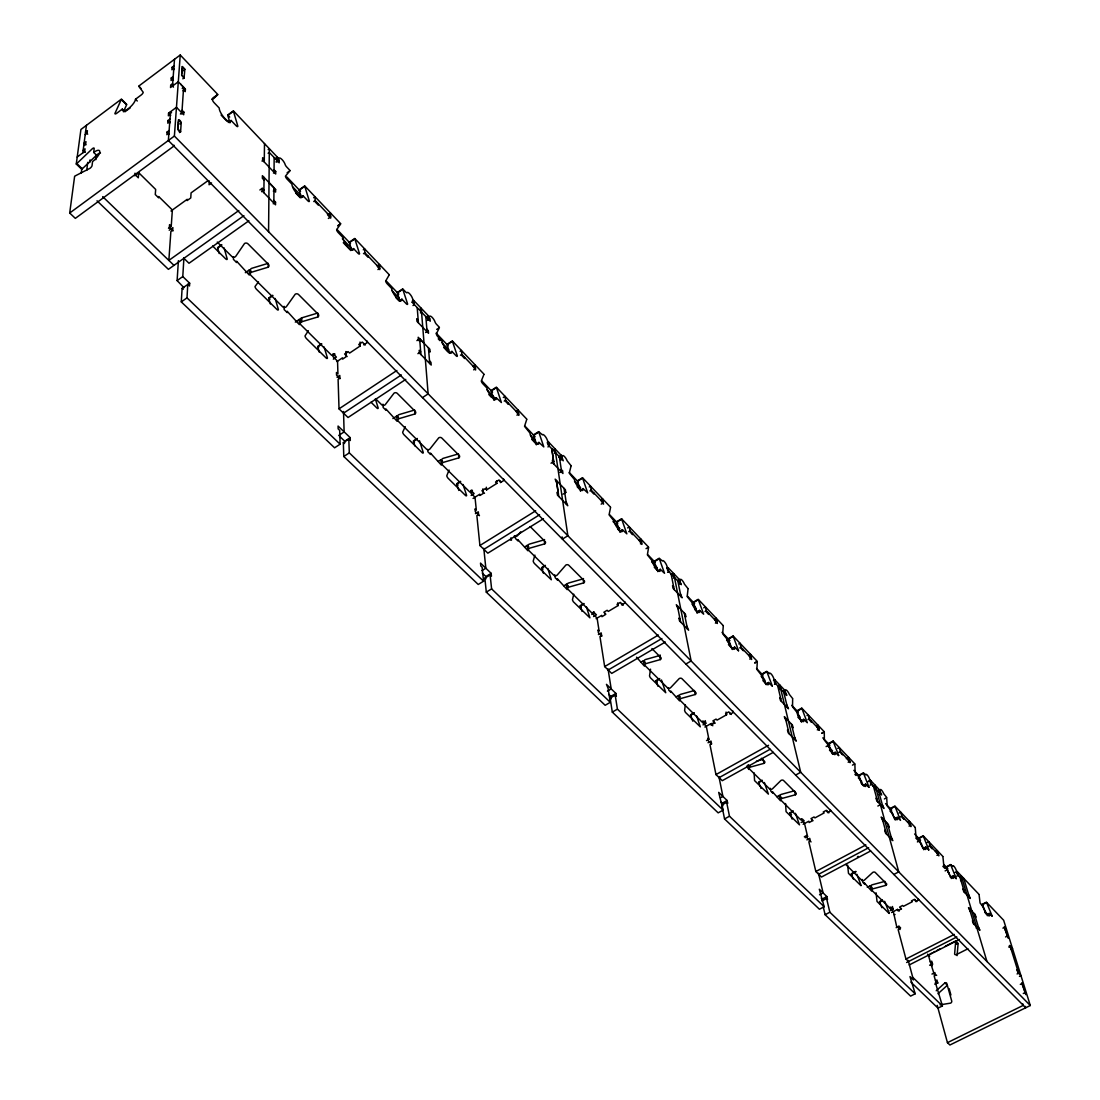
<?xml version="1.0" encoding="UTF-8"?>
<svg xmlns="http://www.w3.org/2000/svg" width="1100" height="1100" viewBox="0 0 1100 1100"><rect width="100%" height="100%" fill="white"/><g stroke="black" fill="none" stroke-linecap="round" stroke-linejoin="round"><path stroke-width="1.5" d="M290.001 170.445L286.646 166.911A2.502 0.797 54.4 0 1 285.134 164.491A5.033 1.595 54.3 0 0 282.109 159.651A5.033 1.595 54.3 0 0 279.084 158.139A2.516 0.797 54.3 0 1 277.571 157.369L279.166 160.311L279.166 162.814L269.28 152.446L268.125 153.271M229.708 117.054L227.741 114.991L233.393 110.853L277.406 157.19L277.379 160.944L275.976 161.947M273.859 203.087L273.955 187.756L269.046 182.572M274.051 172.287L274.147 157.547M273.873 200.434L275.536 202.153L275.522 204.806L262.185 190.974L262.226 188.32L259.903 189.984M264.028 180.001L262.364 178.282L262.391 175.684L275.605 189.461L275.591 192.074L273.941 190.355M274.065 169.744L275.701 171.449L275.688 173.993L262.611 160.256L262.639 157.726L264.289 159.445L262.02 161.067M333.314 359.164L336.394 357.087L333.465 354.186L331.705 355.369L300.822 324.789A2.324 1.925 3.3 0 1 301.757 321.764L317.9 316.938A2.337 1.939 2.8 0 0 318.189 314.215L298.526 294.511A2.351 1.966 4 0 0 295.212 294.222L286.44 306.57A2.351 1.952 4.4 0 1 282.631 306.776L250.841 275.303A2.393 1.994 6.4 0 1 251.749 272.154L268.194 267.176L268.235 263.312L251.817 268.29A2.379 1.994 6.5 0 0 250.924 271.425M263.863 192.706L264.069 177.416M264.261 161.989L264.495 143.536M245.327 272.69L249.356 269.871L249.246 275.041L236.624 261.222L236.583 262.515L233.406 259.353L233.475 256.781M1025.984 994.428L1021.982 983.07M792.66 698.816L792.523 706.791L796.771 712.085A6.724 1.788 60.6 0 0 801.391 720.404A6.724 1.788 60.6 0 0 803.701 719.331L807.304 722.727L801.817 708.331M1021.763 983.18L1025.791 994.579M785.565 803.536L786.074 811.649L799.494 824.849L795.438 813.312M182.215 66.77L184.827 69.314L182.311 66.536L181.651 75.213L184.058 78.045L184.841 69.424L183.04 70.854M1008.301 937.846L1004.245 927.107M934.697 974.93L936.678 975.301M209.261 180.95L209.083 184.731L211.544 182.958M869.014 787.174L863.5 773.231L858.825 775.816L862.551 784.987M754.119 772.888L754.572 780.601L768.391 794.117L764.349 782.499M189.667 283.195L182.119 288.324L181.28 301.895L334.579 447.81L340.106 444.18L187 297.866L187.784 284.322L189.502 285.972L189.667 283.195L182.779 276.567L183.934 257.716M928.881 849.901L923.326 836.165L918.747 838.599L922.157 846.808M183.975 287.705L177.114 280.582L178.393 260.673M182.064 110.289L183.865 112.131L183.686 114.744L176.468 107.319L168.561 113.162L168.369 115.775L170.335 114.317M172.672 83.559L170.734 85.002L170.541 87.519L178.31 81.744L185.405 89.114L185.226 91.63L183.466 89.787M178.049 126.156L177.98 127.256M178.214 123.942L178.131 125.042M178.365 121.729L178.282 122.829M181.816 72.421L181.748 73.453M181.968 70.359L181.899 71.39M182.105 68.31L182.036 69.328M177.856 128.934L180.606 131.725A2.09 0.701 53.1 0 1 179.149 131.326A2.09 0.701 53.1 0 1 177.856 128.92L178.475 120.079A2.076 0.701 53.2 0 1 179.905 120.478A2.076 0.701 53.2 0 1 181.197 122.87L180.606 131.725L179.479 132.55M168.493 228.278L171.229 226.311L172.37 210.004L158.73 196.556L158.634 197.835L155.265 194.521L155.678 189.447L138.765 172.755L134.681 175.752M937.227 1005.372L947.444 1042.662L949.919 1045L1030.301 1005.51L174.391 136.056L180.235 55L138.82 86.047L140.965 88.495M173.951 145.186L173.882 146.094L75.336 218.364L69.699 213.029L74.635 176.261A2.571 0.88 -45.6 0 1 75.171 175.917L89.98 168.314A2.571 0.894 -45.5 0 0 92.056 165.578L92.551 161.604A8.965 3.094 -45.4 0 0 99.77 152.075A8.965 3.094 -45.4 0 0 93.692 152.419L94.174 148.514A2.544 0.866 -45.3 0 0 92.441 148.624L76.821 163.57A2.544 0.866 -45.5 0 1 76.271 164.024L81.73 169.304A2.53 0.88 -45.5 0 0 82.28 168.85L96.896 154.866M174.515 59.29L172.48 86.075L173.484 87.12M169.111 130.542L167.118 132.014L166.897 134.695L168.905 133.224M169.978 119.047L167.998 120.519L167.791 123.159L169.785 121.688M173.209 76.56L171.27 78.004L171.091 80.492L173.016 79.049M174.02 65.862L172.109 67.306L171.916 69.754L173.828 68.324M772.296 685.946L766.865 671.701L762.011 674.506L765.71 683.925M957.096 955.611L958.086 943.8L955.694 941.394L954.621 954.003A1.691 1.306 -44.9 0 0 956.464 954.58L967.904 948.791M723.291 625.941L722.673 633.696L727.196 639.306A6.957 1.925 59.9 0 0 731.954 647.9A6.957 1.925 59.9 0 0 734.649 647.102L738.457 650.815M138.765 172.755L138.297 177.801L134.874 174.433L134.998 173.167M956.299 878.556L950.661 864.765M930.944 964.122L934.477 975.067M685.3 704.715L684.612 710.6L685.424 712.36L700.301 726.852L696.616 715.921M861.121 885.5L856.859 874.253M95.851 159.679L96.415 155.086L93.692 152.419M86.708 170.404L87.725 162.36M89.733 162.498L90.062 159.899M688.05 588.913L687.17 596.544L691.831 602.319A7.081 2.007 59.5 0 0 696.671 611.064A7.081 2.007 59.5 0 0 699.559 610.404L703.643 614.199L698.335 599.692L693.371 602.663L697.001 612.232M81.249 172.975L81.881 168.149M992.145 916.025L986.562 902.536L982.121 904.846L984.844 911.268M82.83 152.873L86.433 125.317M76.271 164.024L80.919 129.47L121.426 99.096L126.706 104.431M650.54 669.171L649.523 675.95L650.265 677.627L665.748 692.739L662.104 681.739M889.281 913.344L884.689 901.34M648.587 547.442L647.377 554.854L652.217 560.904A7.232 2.09 59.1 0 0 657.14 569.8A7.232 2.09 59.1 0 0 660.261 569.305L664.524 573.293L659.23 558.498M738.581 650.719L733.15 636.171M610.555 507.499L609.07 514.827L614.048 520.974A7.37 2.159 58.7 0 0 619.039 530.021A7.37 2.159 58.7 0 0 622.394 529.705L626.849 533.844L621.61 518.966M573.746 594.192L572.44 599.83L573.251 601.659L589.902 617.842L586.369 606.705M571.065 466.001L569.25 473.165L574.406 479.504A7.521 2.241 58.2 0 0 579.48 488.716A7.521 2.241 58.2 0 0 583.069 488.579L587.702 492.91L582.601 478.101L577.445 481.346L580.663 490.243M534.889 555.115L533.211 561.096A2.09 0.688 58.4 0 0 534.614 563.668L551.32 579.769L547.855 568.535M526.749 419.43L524.521 426.305L529.884 432.946A7.7 2.337 57.7 0 0 535.054 442.324A7.7 2.337 57.7 0 0 538.931 442.406L543.812 446.916L538.766 432.053L533.541 435.408L536.388 443.479M838.695 755.494L833.126 741.194M449.061 470.058L446.793 475.764A2.173 0.743 57.2 0 0 448.25 478.418L465.41 495.371A2.159 0.743 57.5 0 0 466.592 495.316L463.059 484.522M483.931 374.454L481.319 380.985A2.255 0.701 57 0 0 482.817 383.721L486.888 387.97A7.879 2.42 57.1 0 0 492.126 397.526A7.879 2.42 57.1 0 0 496.293 397.815L501.394 402.545L496.444 387.585L491.164 391.036L494.271 400.07M123.434 111.801L126.596 104.844L121.302 99.509L114.922 113.465A2.516 0.853 -45 0 0 116.655 113.314L122.292 109.093A8.855 3.011 -44.9 0 0 128.453 108.556A8.855 3.011 -44.9 0 0 135.52 99.22L141.199 94.971A2.53 0.866 -44.7 0 0 143.22 92.304L138.861 86.336M405.254 426.635L402.669 432.204A2.228 0.77 56.6 0 0 404.14 434.899L422.001 452.526A2.214 0.756 56.9 0 0 423.266 452.526L419.499 440.756M389.166 274.986L385.674 280.995A2.379 0.756 55.8 0 0 387.228 283.841L391.655 288.461A8.305 2.612 55.9 0 0 397.086 298.389A8.305 2.612 55.9 0 0 401.899 299.186L406.271 303.751A2.365 0.743 56 0 0 407.619 303.971L402.793 289.3L397.361 292.971L400.056 301.207M308.357 330.701L305.03 335.885A2.351 0.839 55.2 0 0 306.556 338.69L325.985 357.857A2.324 0.825 55.5 0 0 327.429 357.995L324.115 346.968M258.459 281.916L255.021 286.509A2.42 0.866 54.4 0 0 256.575 289.369L276.829 309.347A2.393 0.853 54.8 0 0 278.382 309.567L275.165 298.457M520.74 531.809L517.481 535.673A2.09 1.609 -6.5 0 1 514.223 536.03M211.695 99.22L217.704 94.738L212.451 99.632A2.64 0.839 53.5 0 0 214.101 102.671L219.216 108.02A9.171 2.943 53.6 0 0 224.978 118.608A9.171 2.943 53.6 0 0 231.083 120.436L236.129 125.716A2.599 0.839 53.8 0 0 237.847 126.211L233.447 111.279L227.796 115.417L229.969 122.87M936.224 990.756L944.955 982.878A1.705 1.32 -46 0 1 946.798 983.469L951.72 1001.027A1.719 1.334 -46.4 0 1 950.62 1003.131L940.088 1004.836M937.984 993.726L947.389 985.256L944.955 982.878M85.222 134.599L87.079 133.224L87.409 130.694L85.552 132.083L87.698 134.186M130.254 107.841L124.96 111.787L122.292 109.093M83.779 145.64L85.649 144.238L85.979 141.68L84.109 143.083L85.91 144.829M77.206 157.053L84.7 151.456L85.044 148.871L83.174 150.274L85.333 152.391M182.834 78.829L184.278 77.756L181.637 75.006M182.174 88.358L183.631 87.271L181.885 112.887L180.4 113.988M183.067 90.833L185.405 89.114M181.5 113.877L183.865 112.131M213.249 97.804L217.786 94.463L180.235 55M179.712 123.97L181.197 122.87L178.475 120.079M69.699 213.029L174.391 136.056M228.222 122.512L231.083 120.436M208.024 180.634L191.07 192.871L190.768 197.945L187.124 200.571L187.206 199.306L170.995 210.994M268.166 149.531L269.321 148.706L268.579 231.729M169.221 230.23L172.879 227.604L172.7 230.216L170.871 231.522L168.85 260.397L238.851 210.526M275.536 158.537L277.406 157.19M275.33 158.978L277.571 157.369M276.925 161.92L279.166 160.311M273.433 173.058L275.701 171.449M287.141 172.728L289.946 170.734L285.45 176.124A2.53 0.811 54.4 0 0 287.059 179.08L291.885 184.126A8.786 2.805 54.6 0 0 297.509 194.425A8.786 2.805 54.6 0 0 303.05 195.8L307.808 200.778A2.489 0.797 54.7 0 0 309.361 201.149L304.782 186.312L299.214 190.259L301.482 197.656M261.58 191.702L263.904 190.053L262.226 188.32M273.309 191.097L275.605 189.461M243.911 215.655L168.396 269.335L97.02 200.805M248.903 220.784L188.994 263.271L183.893 258.308M273.226 203.789L275.536 202.153M221.678 244.709L217.621 247.569L218.281 248.229M299.145 189.833L304.714 185.886L340.67 223.671L337.906 225.596M221.719 245.135L217.676 248.009L219.216 253.564M177.114 280.582L182.779 276.567M303.05 195.8L300.245 197.78L295.776 193.119M313.665 197.739L315.054 196.762L315.15 201.809L318.271 205.081L318.244 203.816M313.734 201.534L315.136 200.558L330.66 216.851L328.35 218.46M181.28 301.895L187 297.866M329.175 214.019L330.55 213.056L330.688 218.116L327.607 214.871L327.566 213.593M337.851 225.885L340.615 223.974L336.641 229.694A2.448 0.784 55.1 0 0 338.222 232.581L342.843 237.407A8.539 2.709 55.2 0 0 348.37 247.528A8.539 2.709 55.2 0 0 353.54 248.6L358.091 253.357A2.42 0.77 55.4 0 0 359.535 253.66L354.819 238.906L349.332 242.701L351.67 250.071M272.69 295.268L268.689 298.031L269.968 299.296M349.25 242.275L354.75 238.466L389.207 274.684M272.759 295.707L268.757 298.471L270.353 303.999M353.54 248.6L350.762 250.511L343.282 242.701M363.289 249.837L364.664 248.889L364.911 253.99L367.909 257.125L367.84 255.846M363.481 253.66L364.856 252.725L379.734 268.331L377.919 269.582M295.309 322.121L299.282 319.399L301.139 321.241M377.699 265.746L379.514 264.495L379.803 269.61L376.764 265.224M321.626 343.764L317.68 346.445L318.643 347.407M397.279 292.545L402.71 288.874L405.749 292.064A2.337 0.729 56 0 0 407.055 292.641A4.675 1.458 56 0 1 409.626 293.782A4.675 1.458 56 0 1 412.459 298.334A2.337 0.729 56.1 0 0 413.875 300.603L414.342 304.645L412.981 305.553M321.695 344.19L317.749 346.871L319.385 352.371M401.899 299.186L399.163 301.029L395.739 297.468M332.764 355.52L334.95 354.049M411.785 302.294L414.04 300.781L428.312 315.686L428.643 319.564L427.295 320.457M336.93 361.584L342.526 357.816L342.581 359.136L346.101 356.757L345.936 352.316M360.03 342.031L360.209 345.95L349.594 353.086L348.136 351.629L344.603 353.994L347.16 356.538M420.076 309.018L421.231 308.234L428.134 393.896L422.441 397.623L168.355 140.498L170.541 111.705L171.559 112.75M420.379 312.895L421.547 312.111M426.071 317.185L428.312 315.686M337.04 377.286L339.79 375.444L339.886 378.111L338.099 379.308L339.02 408.842L348.04 417.505L405.763 379.404M425.576 332.502L428.299 330.688L426.869 329.189M416.9 340.629L419.664 338.786L424.022 343.296M436.686 329.436L439.381 327.635L436.356 333.933A2.324 0.715 56.4 0 0 437.882 336.724L442.118 341.151A8.071 2.502 56.5 0 0 447.453 350.873A8.071 2.502 56.5 0 0 451.908 351.395L456.087 355.768A2.296 0.715 56.7 0 0 457.339 355.905L452.402 341.33L447.054 344.877L449.501 352.151M417.904 353.678L420.695 351.835L419.224 350.322L419.43 353.045L431.2 365.062L430.966 362.34L429.522 360.841M339.02 408.842L396.866 370.494M446.957 344.451L452.32 340.904L483.945 374.138M343.502 413.201L401.362 374.935M449.212 353.183L451.908 351.395M460.061 351.326L461.395 350.446L461.945 355.658L464.681 358.531L464.558 357.239M460.46 355.231L461.794 354.337L475.461 368.679L473.674 369.848M338.731 435.462L344.19 431.86M344.809 442.832L344.754 441.237L350.212 437.649L338.071 426.058L338.154 428.89L339.68 430.361L340.106 444.18M722.686 805.929L721.765 805.049L726.66 802.354L727.719 803.357L727.128 800.511L718.685 792.371L723.099 810.136L718.162 812.859L612.315 712.099L610.115 698.129L615.189 695.173L616.371 696.314L615.918 693.44L606.457 684.337L608.094 688.352L610.28 702.309L605.165 705.293L486.296 592.13L484.853 578.16L490.119 574.929L491.453 576.194L491.15 573.334L480.507 563.09L480.796 565.95L482.13 567.243L483.56 581.199L478.239 584.471L343.791 456.486L343.337 442.64L348.81 439.051L350.309 440.495L350.212 437.649M392.893 418.564L396.784 416.02L398.489 417.725M473.701 365.654L475.035 364.774L475.612 369.985L472.752 365.832M343.791 456.486L349.305 452.884L348.81 439.051M417.257 438.446L413.394 440.949L414.521 442.062M491.054 390.61L496.348 387.172L526.749 419.114M417.34 438.886L413.476 441.389L414.92 445.899M496.293 397.815L493.625 399.534A7.879 2.434 57.1 0 1 493.652 399.877M503.319 397.485L505.079 396.344L505.739 401.582L508.379 404.36L508.214 403.04M504.24 401.115L505.574 400.263L518.691 414.04L516.931 415.168M438.295 461.381L440.853 459.745L442.502 461.381M516.862 410.96L518.183 410.121L518.87 415.36L516.092 411.304M460.515 481.319L456.692 483.739L458.081 485.1M533.445 434.967L538.67 431.654L542.438 434.857A4.345 1.306 57.7 0 1 544.582 435.641A4.345 1.306 57.7 0 1 547.223 439.89L548.735 443.328L547.47 442.007L547.841 444.634L563.241 460.79L561.399 455.524L558.8 457.16M460.611 481.745L456.789 484.179L458.837 490.449M536.332 444.84A7.7 2.337 57.6 0 0 536.291 444.084L538.931 442.406M472.436 490.38L469.824 492.071L442.502 465.025A2.173 1.719 -3.9 0 1 443.534 462.316L458.796 457.875A2.173 1.719 -4.4 0 0 459.195 455.441L441.829 438.047A2.186 1.746 -3.6 0 0 438.763 437.814L429.99 448.896A2.186 1.732 -3.2 0 1 426.429 449.103L398.393 421.341A2.214 1.774 -2 0 1 399.396 418.536L414.934 413.957A2.214 1.788 -2.5 0 0 415.291 411.441L397.237 393.346A2.241 1.815 -1.6 0 0 394.089 393.099L385.316 404.566A2.241 1.801 -1.2 0 1 381.672 404.772L376.186 399.341M547.374 442.984L548.68 442.159L561.248 455.373L561.852 459.319L560.546 460.144M471.144 495.44L474.114 493.57L471.515 490.999M547.938 446.93L549.244 446.105L548.68 442.159M473.055 498.438L479.806 494.175L479.944 495.509L483.34 493.364L482.873 488.854M484.495 493.309L481.924 490.737L485.32 488.592L486.612 489.871L496.842 483.422L496.54 480.769M553.919 449.46L554.977 448.786L567.875 535.755L562.402 539.11L562.086 536.869M554.496 453.406L555.569 452.732M559.515 456.473L561.248 455.373M551.031 463.224L553.658 461.574L551.788 448.759L554.043 464.255M475.406 513.631L478.308 511.816L478.582 514.525L476.864 515.598L479.916 545.504L487.836 553.176L543.455 518.705M559.914 472.478L562.526 470.841L561.275 469.521M577.335 480.92L582.505 477.703L610.541 507.169M479.916 545.504L535.659 510.84M563.131 494.106L565.785 492.456L565.373 489.72L555.143 479.119L556.82 483.175L558.36 493.707L557.067 492.374L557.48 495.138L567.779 505.752L566.087 501.669M483.876 549.354L539.577 514.773M580.511 491.301A7.521 2.255 58.2 0 0 580.47 490.188L583.069 488.579M589.256 486.956L590.549 486.159L591.415 491.439L593.849 493.996L593.629 492.676M589.902 490.916L591.195 490.119L603.309 502.824L601.164 504.144M481.896 570.666L485.842 568.219L483.78 548.295M524.7 546.934L527.189 545.394L528.715 546.893M601.356 499.647L602.635 498.864L603.529 504.144L600.902 500.294M486.035 578.009L485.897 576.565L491.15 573.334M486.296 592.13L491.604 588.885L490.119 574.929M545.298 565.345L541.571 567.614L543.07 569.099M616.454 521.854L621.555 518.746L648.56 547.126L646.03 548.652M543.482 573.348L541.681 568.054L545.408 565.771M620.139 532.015L616.564 522.294L621.665 519.173M619.905 531.919A7.37 2.173 58.7 0 0 619.822 531.273L622.394 529.705M627.605 527.918L629.296 526.886L630.273 532.18L632.61 534.641L632.376 533.321M628.746 531.63L630.025 530.846L641.685 543.084L640.406 543.854M563.929 585.764L566.39 584.279L568.342 586.204M639.678 539.88L640.942 539.124L641.933 544.418L639.361 540.65M583.811 603.501L580.126 605.715L581.35 606.939M654.129 561.289L659.175 558.264L662.461 561.027A4.084 1.169 59.1 0 1 664.249 561.509A4.084 1.169 59.1 0 1 666.724 565.51L668.855 571.601L667.604 572.357M582.065 611.408L580.236 606.155L583.921 603.941M657.855 571.368L654.252 561.729L659.285 558.704M657.827 571.615A7.219 2.09 59.1 0 0 657.731 570.831L660.261 569.305M593.752 612.054L594.248 613.03L591.786 614.501M666.82 568.384L668.071 567.627L679.277 579.398L680.075 583.371L678.824 584.114M593.546 616.55L596.42 614.845L594.11 612.549L592.46 613.539L568.136 589.435A2.035 1.526 -8.2 0 1 569.223 587.001L583.701 582.89A2.049 1.54 -8.6 0 0 584.183 580.704L568.741 565.221A2.062 1.554 -8.1 0 0 565.881 565.043L557.178 575.053A2.062 1.554 -7.8 0 1 553.836 575.273L528.908 550.591A2.076 1.581 -7 0 1 529.98 548.075L544.706 543.854A2.09 1.595 -7.4 0 0 545.16 541.599L530.145 526.543M596.104 618.695L601.714 615.354L601.934 616.688L605.22 614.735L605 613.401M617.705 602.869L618.159 605.536L608.286 611.421L607.131 610.28L603.859 612.246L605.866 614.24M671.632 574.75L673.695 573.526L691.13 660.962L685.877 664.015M673.447 578.119L674.479 577.5M678.026 580.14L679.277 579.398M598.4 634.549L601.191 632.885L601.631 635.607L599.967 636.584L604.67 666.586L611.724 673.406L665.349 642.015M693.248 602.236L698.211 599.308L723.25 625.611M703.739 607.819L705.402 606.842L706.53 612.15L708.702 614.433L708.414 613.112M697.139 613.319A7.081 2.007 59.5 0 0 697.056 611.875L699.559 610.404M604.67 666.586L658.419 635.03M704.99 611.545L706.241 610.816L717.049 622.16L715.399 623.123M608.19 669.996L661.898 638.523M641.025 662.104L643.431 660.701L645.246 662.489M714.532 619.149L716.183 618.186L717.338 623.494L714.904 619.905M607.393 691.116L611.201 688.902L608.039 668.924M611.105 697.991L610.844 696.382L615.918 693.44M659.546 678.562L655.944 680.639L657.277 681.973M728.173 638.798L733.081 635.951L757.24 661.334L754.806 662.723M657.938 686.235L656.054 681.065L659.656 678.989M731.968 648.711L728.296 639.224L733.219 636.364M612.315 712.099L617.416 709.143L615.189 695.173M738.787 643.94L740.011 643.225L741.221 648.533L743.311 650.732L743.009 649.413M732.311 649.481A6.957 1.939 59.9 0 0 732.174 648.533L734.649 647.102M739.681 647.914L740.919 647.199L751.341 658.144L749.705 659.079M676.129 696.864L678.521 695.502L680.268 697.235M748.798 655.105L750.434 654.17L751.657 659.477L749.265 655.971M754.848 663.066L757.295 661.664L756.896 669.446L761.296 674.987A6.834 1.856 60.2 0 0 765.999 683.444A6.834 1.856 60.2 0 0 768.501 682.509L772.173 686.084M694.045 712.759L690.498 714.78L691.46 715.742M761.888 674.08L766.741 671.316L769.643 673.695A3.864 1.045 60.2 0 1 771.128 673.942A3.864 1.045 60.2 0 1 773.451 677.71L774.936 680.914L773.919 679.841L774.551 682.495L786.844 695.393L785.194 691.694M692.808 721.188L690.607 715.206L694.169 713.185M768.501 682.509L766.054 683.898L762.96 680.68M773.506 680.377L774.716 679.69L784.768 690.25L785.73 694.224L784.52 694.898M703.024 724.872L705.787 723.305L705.251 720.638M774.455 684.365L775.665 683.664L774.716 679.69M704.88 727.045L710.751 723.718L712.814 725.766M726.055 712.058L726.619 714.725L717.09 720.115L716.059 719.098L712.896 720.885L715.206 723.209M711.562 723.621L712.332 723.181M777.769 686.111L779.763 684.984L800.704 772.269L795.644 775.06M779.721 689.521L780.711 688.957M782.746 691.391L784.768 690.25M706.516 740.602L708.895 739.255L706.282 726.261L703.065 723.071L702.666 721.064M708.056 742.747L711.013 741.07L711.562 743.793L709.968 744.686L715.963 774.579L722.26 780.684L773.245 752.359M796.95 710.793L801.749 708.098L824.23 731.72L821.851 733.04M801.13 721.394L797.088 711.205L801.886 708.524M807.001 715.536L808.197 714.876L809.531 720.17L811.484 722.219L811.14 720.899M801.474 722.15A6.724 1.801 60.6 0 0 801.281 720.679L803.701 719.331M807.991 719.51L809.188 718.85L818.895 729.025L817.3 729.905M715.963 774.579L768.529 745.291M719.111 777.645L770.165 749.237M816.695 725.725L817.891 725.051L819.239 730.359L816.97 727.004M821.906 733.384L824.285 732.064L824.367 740.107L828.506 745.264A6.614 1.732 60.9 0 0 833.058 753.459A6.614 1.732 60.9 0 0 835.202 752.276L838.558 755.59M720.473 797.803L722.92 796.455L718.905 776.545M762.094 780.202L758.629 782.114L759.426 782.911M828.341 743.641L833.085 741.015L854.81 763.854L852.459 765.146M760.348 786.734L758.753 782.54L762.231 780.615M832.535 754.16L828.479 744.054L833.223 741.441M722.755 805.709L722.246 803.206L727.128 800.511M826.114 746.584L828.506 745.264M837.732 748.44L839.314 747.56L840.702 752.867L842.586 754.834L842.229 753.514M832.893 753.926A6.614 1.732 60.9 0 0 832.81 753.582L835.202 752.276M838.764 752.4L840.345 751.534L849.723 761.379L848.155 762.231M724.543 818.936L729.479 816.227L824.175 906.73L819.404 909.232L724.543 818.936L722.081 806.589M776.971 796.702L779.268 795.451L781.633 797.789M846.326 758.711L848.691 757.419L850.08 762.699L847.866 759.426M793.196 811.016L789.759 812.886L791.505 814.605M858.688 775.404L863.376 772.846L865.934 774.909A3.685 0.935 61.1 0 1 867.171 774.964A3.685 0.935 61.1 0 1 869.371 778.525L870.622 783.31L881.65 794.942L880.027 791.367M792.124 819.129L789.883 813.299L793.32 811.429M868.134 781.564L870.471 780.299M868.615 781.454L870.554 780.395L879.56 789.938L880.646 793.898L879.093 794.736M861.121 783.145L863.28 785.4L865.645 784.121L868.862 787.311M801.13 822.525L804.183 820.861L802.312 819.005L800.786 819.844L781.124 800.374A1.843 1.238 -12.4 0 1 782.265 798.352L795.41 794.777A1.843 1.238 -12.7 0 0 796.001 792.976L783.558 780.505A1.856 1.251 -12.6 0 0 781.027 780.395L772.558 788.714A1.843 1.251 -12.3 0 1 769.588 788.947L749.526 769.065A1.87 1.279 -12 0 1 750.654 767.003L764.005 763.345A1.87 1.279 -12.3 0 0 764.582 761.489L761.379 758.285M870.072 785.207L871.626 784.355L870.554 780.395M803.165 824.271L808.844 821.205L809.16 822.539L812.213 820.889L811.896 819.555M873.139 786.225L875.091 785.166L898.755 871.874L893.846 874.459L422.51 397.595M875.174 789.662L876.178 789.126M877.621 790.982L879.56 789.938M804.334 836.784L806.644 835.546L807.579 836.468L805.282 837.705M806.878 839.878L809.737 838.338L810.384 841.032L808.844 841.857L815.843 871.516L821.48 877.044L870.65 850.974M884.372 798.957L886.696 797.706L887.178 805.901L891.069 810.782A6.421 1.609 61.4 0 0 895.496 818.716A6.421 1.609 61.4 0 0 897.325 817.314L900.501 820.366L895.029 806.424L890.409 808.94L893.461 816.379M877.855 806.039L880.412 804.65L884.001 808.473L882.365 804.843M890.258 808.527L894.891 806.039L915.2 827.379M899.168 812.982L900.707 812.157L902.192 817.424L903.952 819.28L903.581 817.96M897.325 817.314L894.987 818.565A6.421 1.609 61.4 0 1 895.249 820.05M900.281 816.929L901.821 816.104L910.58 825.303L909.04 826.114M907.926 822.168L909.466 821.356L910.965 826.622L908.834 823.474M815.843 871.516L865.851 844.924M818.648 874.294L868.643 847.742M855.759 871.393L851.276 873.744L852.376 874.83M918.61 838.186L923.189 835.78L942.851 856.433M853.352 879.065L851.414 874.156L855.896 871.805M917.386 841.94L919.696 840.73A6.325 1.554 61.6 0 0 924.069 848.54A6.325 1.554 61.6 0 0 925.746 847.055L928.716 850.025M819.527 894.795L823.116 892.911L818.428 873.18M927.3 842.504L928.826 841.692L930.352 846.959L932.058 848.746L931.673 847.426M821.205 898.164L822.154 899.071L826.856 896.582L827.53 899.415L826.581 898.494L821.865 900.982M925.746 847.055L923.45 848.265A6.325 1.554 61.6 0 1 923.725 849.736M928.441 846.436L929.968 845.639L938.451 854.535L936.925 855.332M867.295 887.329L870.251 885.761L872.231 887.727M935.399 851.593L937.296 850.602L938.836 855.855L936.76 852.761M825.11 914.719L829.854 912.23L915.2 993.795L910.607 996.105L825.11 914.719L823.309 907.088M882.434 900.089L879.491 901.615L880.495 902.619M946.069 866.938L950.593 864.572L952.875 866.429A3.534 0.839 61.8 0 1 953.906 866.264A3.534 0.839 61.8 0 1 955.982 869.633L958.279 875.339L956.766 876.122M881.884 907.706L879.615 902.027L882.571 900.487M949.286 874.651L946.22 867.336L950.744 864.985M945.134 870.898L947.43 869.715A6.242 1.499 61.8 0 0 951.72 877.415A6.242 1.499 61.8 0 0 953.287 875.848L956.134 878.707M955.226 872.396L957.11 871.42L979 894.355M953.287 875.848L951.005 877.03A6.242 1.499 61.8 0 1 951.308 878.515M890.175 910.649L893.117 909.122L892.416 906.496M959.365 876.686L961.221 875.737L986.975 961.551M891.55 912.505L897.531 909.411L899.209 911.089M894.341 914.87L895.056 914.499M960.548 880.619L962.39 879.656L957.371 874.39L956.588 871.764L957.412 872.63M896.17 927.685L898.934 926.269L900.639 927.933M971.878 911.075L969.348 908.518L974.077 924.344M991.966 916.149L989.271 913.412L987.03 914.554L984.775 912.216M898.934 926.269L899.649 928.936L898.164 929.706L905.96 959.021L954.291 934.423M906.634 962.486L956.849 936.952M975.989 927.891L978.285 926.723L979.935 930.311L973.239 923.477L972.428 920.755L973.266 921.607M930.036 954.003L931.727 953.136M933.433 952.27L935.138 951.404M936.843 950.537L940.253 948.805M945.381 946.206L955.652 940.981L958.045 943.401L956.326 944.268M909.191 964.961L959.365 939.482M928.331 954.869L930.27 961.909L931.727 961.18L932.456 963.806L929.638 965.223M1002.925 928.139L1004.314 927.438L1008.109 937.942M931.975 974.077L934.876 972.606L935.619 975.26L934.161 975.989L935.481 980.787L937.915 983.152M1005.565 936.952L1007.05 936.196L1008.246 937.475M935.481 980.787L936.939 980.045L937.681 982.713L934.753 984.184M1008.7 947.031L1010.199 946.275L1018.6 973.197L1017.074 973.954M1011.051 949.479L1012.55 948.723L1009.401 945.45L1011.024 948.942M936.224 983.455L935.412 982.671L942.425 1005.936L937.984 1008.136L910.841 982.08M1019.452 976.388L1020.965 975.645L1017.803 972.386L1016.95 969.664L1017.747 970.475M1020.319 984.362L1021.845 983.606L1023.027 984.816M1023.275 993.506L1024.705 992.791L1025.901 994.015M947.444 1042.662L1023.303 1005.345L1022.862 1003.929M300.781 320.884A2.324 1.925 3.3 0 1 301.716 317.859L317.817 313.032L317.9 316.938M544.582 539.536A2.076 1.595 -7.4 0 1 544.17 539.866L529.471 544.074A2.076 1.581 -7 0 0 528.413 546.59M583.523 578.545A2.035 1.54 -8.6 0 1 583.096 578.889L568.631 583A2.035 1.526 -8.2 0 0 567.559 585.434M660.22 655.023A1.966 1.43 -10.4 0 1 659.587 655.572L645.618 659.491A1.966 1.416 -10.1 0 0 644.518 661.774M651.929 648.601L660.852 657.539A1.966 1.43 -10.4 0 1 660.33 659.587L646.332 663.506A1.966 1.416 -10.1 0 0 645.219 665.775L667.521 687.857A1.939 1.389 -10.5 0 0 670.656 687.638L679.264 678.535A1.952 1.389 -10.8 0 1 681.945 678.673L695.764 692.533A1.939 1.375 -11.1 0 1 695.227 694.513L681.45 698.335A1.925 1.375 -10.8 0 0 680.322 700.549L702.13 722.136L703.711 721.242L705.787 723.305M756.442 761.173L763.111 759.357L764.005 763.345M845.817 864.518L861.685 880.22A1.76 1.127 -13.4 0 0 864.504 880L872.836 872.341A1.76 1.127 -13.7 0 1 875.215 872.424L886.476 883.726A1.76 1.114 -13.8 0 1 885.844 885.362L873.29 888.718A1.746 1.114 -13.6 0 0 872.135 890.56L889.941 908.215L891.426 907.445L893.117 909.122M860.874 885.61L848.485 873.331L847.633 865.109M889.102 913.44L877.03 901.477L876.054 892.787M931.15 964.013L932.209 965.745M1004.438 926.929L1005.455 928.565M785.029 690.511L785.606 690.47A3.836 1.018 60.4 0 1 787.05 690.69A3.836 1.018 60.4 0 1 789.36 694.416L792.605 698.486M879.739 790.116L880.275 790.13A3.658 0.921 61.2 0 1 881.485 790.089A3.658 0.921 61.2 0 1 883.657 793.622L886.641 797.362M182.119 288.324L183.191 289.355M343.337 442.64L344.286 443.534M484.853 578.16L485.774 579.04M610.115 698.129L611.077 699.036M349.305 452.884L483.56 581.199M491.604 588.885L610.28 702.309M617.416 709.143L723.099 810.136M339.488 436.178L344.754 441.237M482.24 573.072L485.897 576.565M608.781 694.402L610.844 696.382M720.926 801.941L722.246 803.206M102.685 196.639L173.979 265.361M912.862 977.446L942.425 1005.936M826.856 896.582L819.308 889.24L824.175 906.73M76.821 163.57L82.28 168.85M905.96 959.021L908.531 961.524M173.058 230.89L169.373 227.274L169.551 224.661L171.229 226.311M340.079 378.647L336.545 375.169L336.462 372.501L337.934 373.959L337.549 361.158L332.998 356.661L332.929 354.035L334.386 355.479L334.345 354.172A2.296 0.811 55.5 0 1 333.919 353.691M899.992 929.527L896.596 926.186L893.338 911.57L890.711 908.957L890.189 906.991M930.27 961.909L932.704 964.287M212.657 246.015L225.569 258.761A2.461 0.88 54 0 0 227.219 259.05L224.111 247.885M371.03 402.229L376.832 407.949A2.269 0.797 56.2 0 0 378.18 408.018L375.348 398.888M927.589 954.14L929.692 956.216M708.895 739.255L707.85 738.237L708.4 740.946L711.508 744.013M479.462 515.694L475.296 511.61L475.021 508.901L476.328 510.18L475.007 497.214L470.979 493.226L470.717 490.559L472.01 491.851L471.873 490.518A2.131 0.715 57.5 0 1 471.487 490.078M601.879 636.144L598.4 632.72L597.974 629.998L599.129 631.139L597.094 618.118L593.505 614.556L593.134 612.219M811.03 841.926L807.276 838.241L806.644 835.546M217.278 242.069L231.866 256.506A2.42 2.021 7.7 0 0 235.771 256.314L244.53 243.499A2.42 2.035 7.5 0 1 247.926 243.801L268.441 264.357A2.393 2.007 6 0 1 268.194 267.176M636.543 657.181L644.366 666.05L643.431 660.701M249.356 269.871L251.295 271.796M748.495 764.912L749.925 766.329M813.065 820.71L810.975 818.62L814.027 816.97L814.963 817.891L824.161 812.914L823.24 811.992L826.306 810.329L828.85 812.886M901.532 908.916L899.635 907.032L902.591 905.492L903.43 906.331L912.312 901.725L911.474 900.886L914.444 899.346L916.754 901.67M345.923 351.532L347.009 352.619M360.209 345.95L358.751 344.493L362.299 342.1L365.2 345.029M496.842 483.422L495.564 482.13L498.987 479.971L501.229 482.226M618.159 605.536L617.018 604.381L620.317 602.415L623.178 605.303M726.619 714.725L725.588 713.694L728.777 711.893L731.335 714.477M893.846 874.459L1025.695 1007.765L1025.255 1006.362M135.52 99.22L137.294 101.021M167.118 132.014L169.317 134.255M561.399 455.524L562.444 455.895A4.304 1.279 58 0 1 564.52 456.61A4.304 1.279 58 0 1 567.146 460.831L571.065 465.685M167.998 120.519L170.184 122.733M168.561 113.162L170.734 115.39M680.075 619.217L678.934 618.035L679.484 620.812L688.627 630.245L686.936 626.285M788.494 731.019L787.476 729.96L788.136 732.737L796.317 741.152L794.626 737.33M885.679 831.229L884.758 830.28L885.514 833.044L892.815 840.648L891.151 836.949M180.647 84.164L181.308 84.851M181.968 85.539L182.641 86.24M884.785 820.889L887.535 823.721L891.907 839.699M419.87 341.468L418.413 339.955L418.206 337.274L429.866 349.264L430.1 351.959L428.643 350.46M564.506 491.136L565.785 492.456M677.985 608.63L676.294 604.697L685.396 614.116L685.946 616.866L684.805 615.697M785.964 720.445L784.3 716.636L792.426 725.079L793.086 727.815L792.082 726.756M882.832 820.724L881.169 817.053L888.442 824.67L889.185 827.393L888.277 826.444M970.145 911.213L968.509 907.651L975.178 914.499L975.989 917.194L975.164 916.341M171.27 78.004L173.401 80.204M418.192 320.224L416.749 318.711L416.955 321.337L422.716 327.36M553.658 461.574L552.393 460.24L552.777 462.921L562.939 473.509L562.526 470.841M673.668 586.877L672.54 585.695L673.076 588.39L682.11 597.809L680.446 593.945M780.78 698.706L779.763 697.648L780.409 700.342L788.494 708.785L786.844 705.031M876.947 799.122L876.04 798.174L876.769 800.841L880.412 804.65M963.737 889.817L962.912 888.951L963.71 891.605L970.351 898.452L968.729 894.946M221.1 115.074L227.04 121.275M443.768 347.49L448.126 352.041M488.922 394.639L491.274 397.086M531.768 439.354L536.291 444.084M577.211 486.791L580.47 490.188M617.746 529.1L619.822 531.273M654.28 567.229L657.731 570.831M694.842 609.579L697.056 611.875M728.447 644.641L732.174 648.533M797.816 717.062L801.281 720.679M829.469 750.09L832.81 753.582M422.785 327.332L428.519 333.314L428.299 330.688M172.109 67.306L174.199 69.492M286.88 176.99L300.561 191.317M336.957 229.405L350.488 243.581M386.072 280.816L398.805 294.14M436.164 333.149L448.181 345.744M481.759 380.875L492.553 392.178M525.112 426.264L535.123 436.741M569.305 472.505L578.421 482.061M609.579 514.663L617.788 523.256M648.148 555.033L655.188 562.402M687.445 596.159L694.595 603.652M722.026 632.362L729.919 640.612M756.525 668.47L762.836 675.07M791.753 705.334L798.174 712.058M822.814 737.852L829.909 745.277M853.848 770.344L859.65 776.407M885.569 803.605L891.729 810.054M914.609 834.006L920.576 840.249M943.759 864.518L947.87 868.808M983.056 905.575L981.97 904.434L986.425 902.165L1003.654 920.26L1030.301 1005.51M919.696 840.73L915.888 835.89L915.269 827.709M947.43 869.715L943.759 865.122L942.92 856.776M292.779 186.931L300.603 195.099M342.361 238.741L351.134 247.899M391.724 290.331L398.901 297.825M438.24 338.841L439.959 340.656M441.691 342.457L448.553 349.635M486.846 389.647L494.56 397.705M530.42 435.188L535.178 440.151M574.489 481.25L580.566 487.603M613.002 521.496L619.85 528.646M651.723 561.949L657.346 567.848M692.326 604.395L696.382 608.644M726.577 640.186L730.235 644.023M761.241 676.418L765.023 680.364M797.596 714.409L800.016 716.939M828.231 746.433L832.617 751.011M854.906 774.304L856.048 775.5M858.316 777.879L861.726 781.44M889.955 811.003L893.241 814.44M915.736 837.952L921.704 844.181M942.851 866.277L944.914 868.436M947.994 871.668L949.025 872.74M439.395 327.332L436.439 324.225A2.31 0.715 56.4 0 1 435.05 321.97A4.62 1.43 56.3 0 0 432.245 317.474A4.62 1.43 56.3 0 0 429.743 316.401A2.31 0.715 56.2 0 1 428.478 315.851M688.023 588.582L684.461 584.155A4.042 1.141 59.3 0 0 682.014 580.195A4.042 1.141 59.3 0 0 680.281 579.755L679.484 579.618L679.676 580.855L681.326 584.678L667.618 570.295L667.095 567.641L668.223 568.824M413.985 301.895L412.541 300.382L412.748 302.968L430.224 321.214L430.004 318.629L428.587 317.144M985.188 912.079L985.875 913.688M949.96 876.287L950.304 877.099M922.501 847.619L922.845 848.444M893.805 817.204L894.479 818.854M760.664 787.572L760.98 788.411M661.485 680.006L661.801 680.873M510.881 537.859L511.486 539.646A2.104 0.701 58.1 0 1 510.386 539.756M963.724 878.295L969.526 897.6M974.352 913.646L979.11 929.459M959.929 877.071L964.535 892.471M949.149 988.694L950.909 994.991M918.266 898.659L918.638 899.979L915.654 901.519L915.296 900.199M878.845 792L883.094 807.524M873.441 786.28L877.662 801.804M882.076 818.001L886.421 833.992M900.474 907.885L900.831 909.191L897.875 910.731L897.531 909.411M908.229 960.424L913.426 979.921L909.989 976.607L915.2 993.795M885.844 885.362L884.799 881.416L872.273 884.771A1.746 1.114 -13.6 0 0 871.104 886.614M870.251 885.761L871.612 891.041L864.311 882.819L864.655 884.139L862.895 882.406L862.139 879.436M830.308 809.6L830.638 810.934L827.558 812.598L827.227 811.264M783.723 692.12L787.49 707.726M791.409 724.02L795.3 740.107M777.686 685.795L781.412 701.401M785.304 717.695L789.14 733.796M826.581 898.494L829.854 912.23M807.579 836.468L804.526 823.543L801.226 819.005M822.154 899.071L822.442 900.295M795.41 794.777L794.475 790.79L781.357 794.365A1.829 1.238 -12.5 0 0 780.216 796.386M779.268 795.451L780.477 800.759L772.489 791.808L772.777 793.141L770.852 791.23L770.179 788.232M747.89 765.105L748.839 769.436L746.556 766.136M732.985 711.122L733.274 712.456L730.084 714.271L729.795 712.924M713.914 721.93L714.189 723.264L711.026 725.051L710.751 723.718M726.66 802.354L729.479 816.227M677.848 581.034L680.982 596.64M684.255 612.947L687.486 629.062M695.227 694.513L694.43 690.511L680.68 694.334A1.925 1.375 -10.8 0 0 679.566 696.534M671.11 573.98L674.19 589.572M677.421 605.88L680.611 621.995M678.521 695.502L679.539 700.851L670.739 691.048L670.986 692.395L668.841 690.264L668.401 687.926M659.587 655.572L660.33 659.587M624.759 601.618L624.979 602.951L621.679 604.918L621.459 603.584M594.096 612.109L594.248 613.03M583.096 578.889L583.701 582.89M559.35 456.692L561.674 472.189M564.094 488.4L566.5 504.433M556.408 480.453L558.759 496.471M566.39 584.279L567.16 589.614L557.425 578.834L557.618 580.181L555.225 577.803L554.799 574.791M544.17 539.866L544.706 543.854M527.189 545.394L527.862 550.729L517.798 539.591L517.962 540.925L515.474 538.464L515.199 536.126M503.69 479.105L503.841 480.439L500.418 482.598L500.266 481.277M979.082 894.699L980.072 902.976L983.661 907.541A6.133 1.43 62 0 0 987.883 915.09A6.133 1.43 62 0 0 989.271 913.412M486.324 487.217L486.612 489.871M458.796 457.875L458.425 453.901L443.19 458.342A2.159 1.719 -3.9 0 0 442.172 461.051M440.853 459.745L441.306 465.053L430.471 453.104L430.581 454.438L427.886 451.77L427.707 449.446M425.824 316.594L427.089 331.815M428.422 347.765L429.743 363.564M417.203 307.643L418.399 322.85M419.664 338.786L420.901 354.558M414.934 413.957L414.645 410.011L399.135 414.576A2.214 1.774 -1.9 0 0 398.145 417.381M396.784 416.02L397.114 421.3L385.88 408.939L385.949 410.259L383.144 407.481L382.965 404.181M367.29 341.179L367.359 342.485L363.797 344.877L363.743 343.571M343.516 411.496L344.121 431.888M854.879 764.197L855.126 772.241L859.169 777.343A6.518 1.664 61.1 0 0 863.665 785.4A6.518 1.664 61.1 0 0 865.645 784.121M301.716 317.859L301.757 321.764M299.282 319.399L299.324 324.61L287.183 311.286L287.183 312.593L284.13 309.567L284.13 306.309M766.136 684.31A6.834 1.87 60.2 0 1 766.191 684.695M863.28 785.4A6.518 1.677 61.1 0 1 863.39 785.799M987.236 915.351A6.133 1.444 62.1 0 1 987.305 915.709M858.11 856.336A1.774 1.155 -13.5 0 1 857.423 856.928M96.415 155.086A8.951 3.094 -45.4 0 1 100.471 153.01"/></g></svg>
